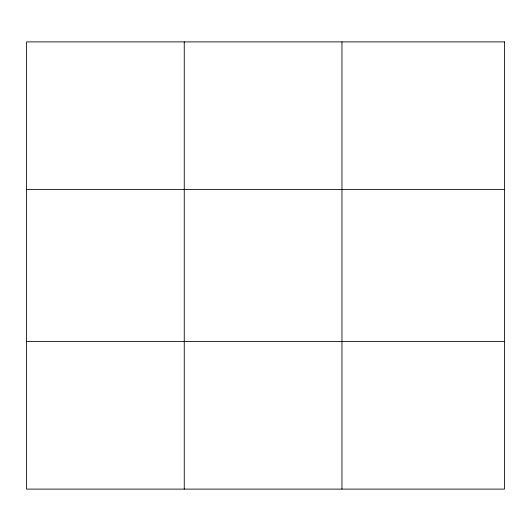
<?xml version="1.0" encoding="UTF-8"?>
<svg xmlns="http://www.w3.org/2000/svg" width="531" height="531" viewBox="0 0 531 531"><rect width="100%" height="100%" fill="white"/><g stroke="black" fill="none" stroke-linecap="round" stroke-linejoin="round"><path stroke-width="0.8" d="M184.257 489.111L184.257 41.889M341.964 489.111L341.964 41.889M26.55 189.474L504.45 189.474M26.55 341.526L504.45 341.526M504.45 41.889L504.45 489.111L26.55 489.111L26.55 41.889L504.45 41.889"/></g></svg>
